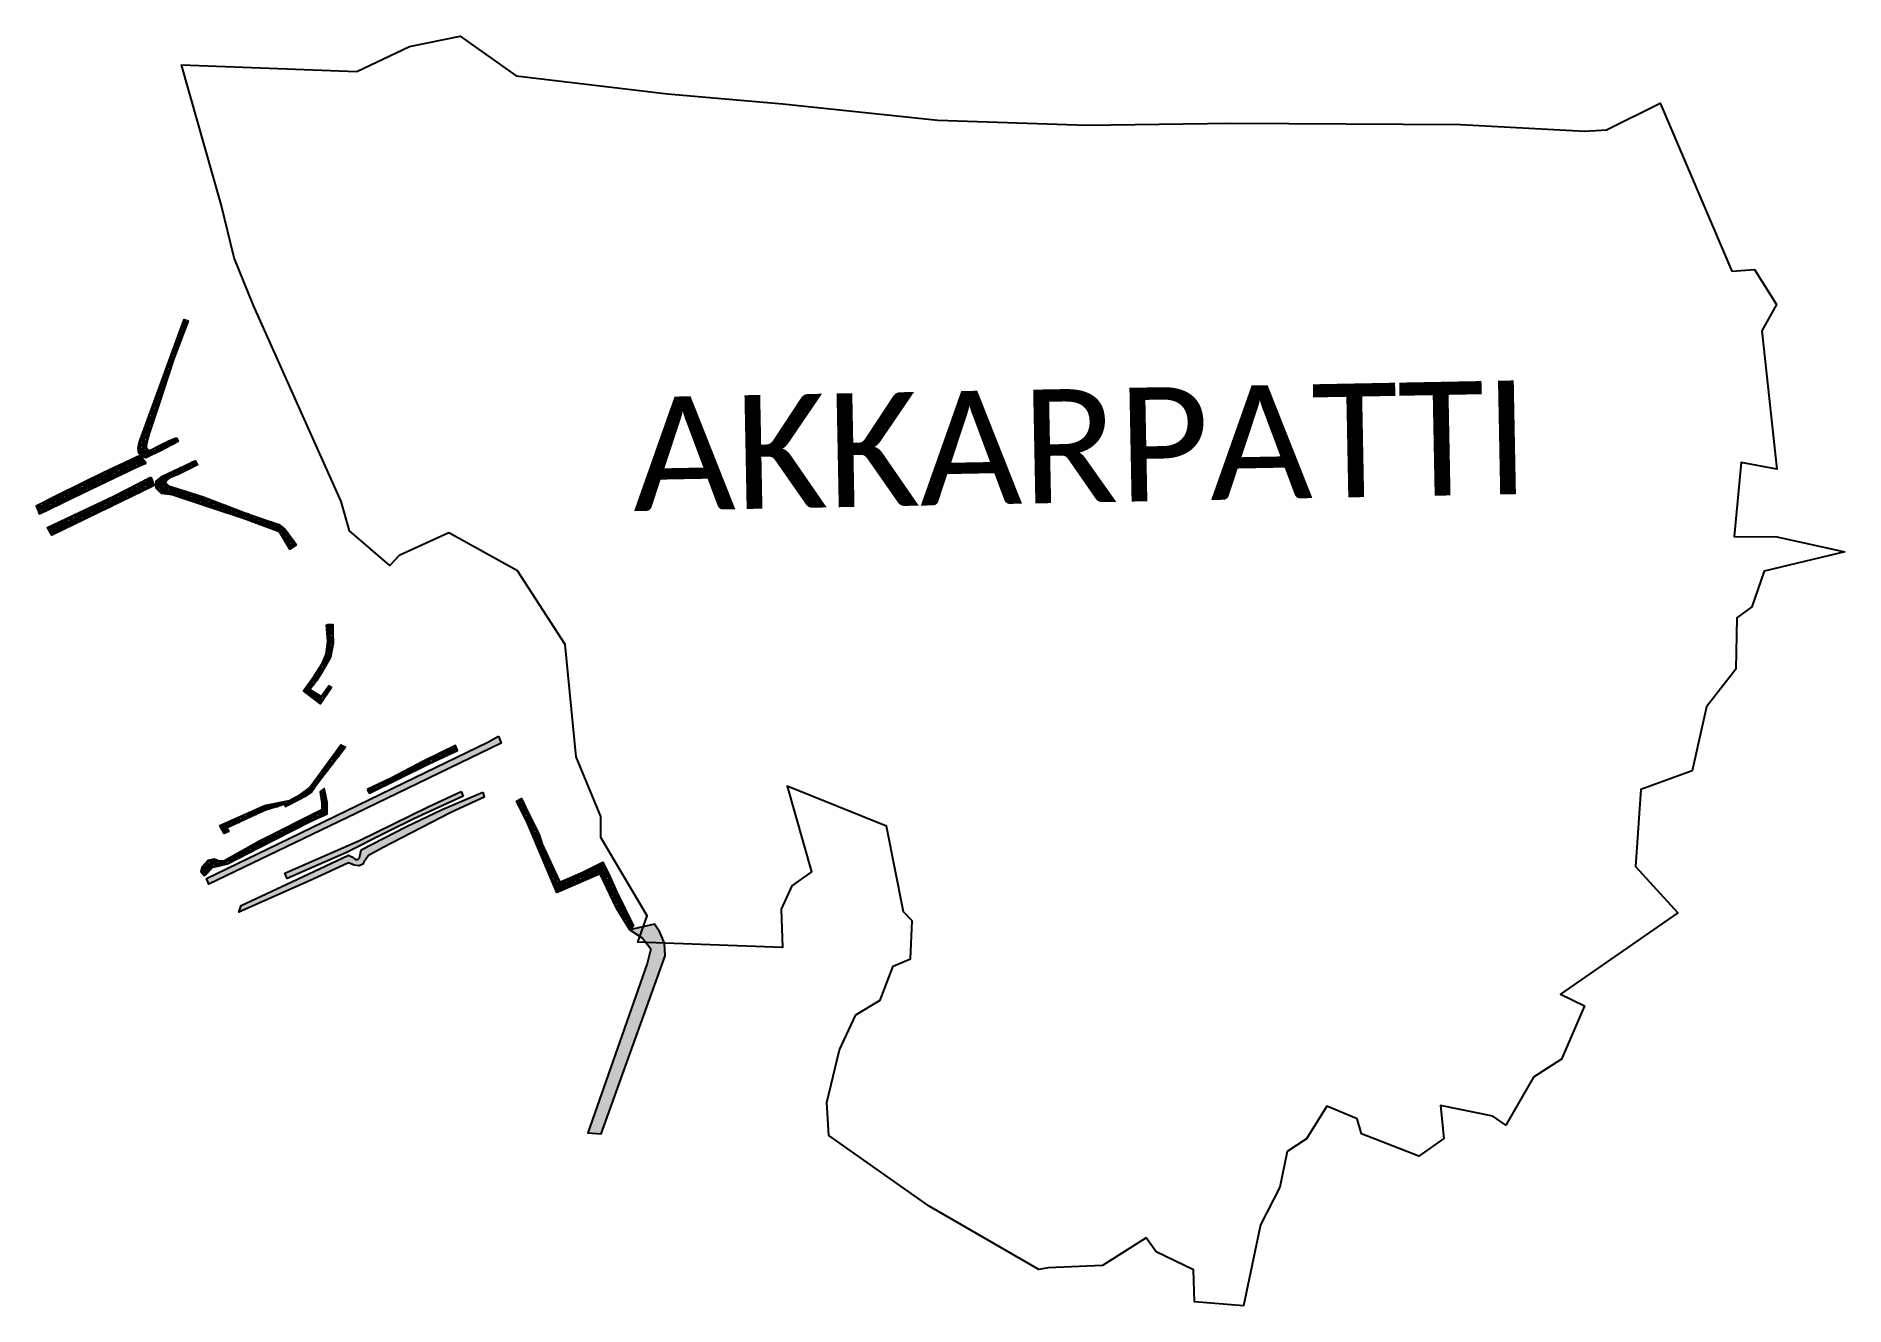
# Model space of a CAD drawing. Header units: metres. Extents: x 253958 to 257002, y 2193204 to 2195341.
import ezdxf

# ---------------------------------------------------------------- set-up
doc = ezdxf.new("R2010")
doc.units = ezdxf.units.M
doc.header["$MEASUREMENT"] = 0
for name, color, linetype in [('BREAKWATER', 6, 'Continuous'), ('village', 3, 'Continuous'), ('VILLAGE NAME', 250, 'Continuous')]:
    doc.layers.add(name, color=color, linetype=linetype)
doc.styles.get("Standard").update_dxf_attribs({"font": 'arial.ttf'})
pattern_1 = [(60, (0, 0), (-3.0479999988, -7e-10), [2.794, -0.254]), (180, (0, 0), (1.524, -2.6396454294), [2.794, -0.254]), (300, (0, 0), (3.0479999988, -7e-10), [2.794, -0.254]), (60, (0.254, 0), (-3.0479999988, -7e-10), [0.508, -2.54]), (300, (0.254, 0), (3.0479999988, -7e-10), [0.508, -2.54]), (60, (-0.127, 0.22), (-3.0479999988, -7e-10), [0.508, -2.54]), (180, (-0.127, 0.22), (1.524, -2.6396454294), [0.508, -2.54]), (300, (-0.127, -0.22), (3.0479999988, -7e-10), [0.508, -2.54]), (180, (-0.127, -0.22), (1.524, -2.6396454294), [0.508, -2.54]), (60, (-1.016, 0), (-3.0479999988, -7e-10), [0.508, -2.54]), (300, (-1.016, 0), (3.0479999988, -7e-10), [0.508, -2.54]), (60, (0.508, -0.88), (-3.0479999988, -7e-10), [0.508, -2.54]), (180, (0.508, -0.88), (1.524, -2.6396454294), [0.508, -2.54]), (300, (0.508, 0.88), (3.0479999988, -7e-10), [0.508, -2.54]), (180, (0.508, 0.88), (1.524, -2.6396454294), [0.508, -2.54]), (0, (0.508, 0.44), (-1.524, 2.6396454294), [1.778, -1.27]), (0, (0.508, -0.44), (-1.524, 2.6396454294), [1.778, -1.27]), (120, (0.127, 0.66), (-3.0479999988, 7e-10), [1.778, -1.27]), (120, (-0.635, 0.22), (-3.0479999988, 7e-10), [1.778, -1.27]), (240, (-0.635, -0.22), (1.5239999988, -2.63964543), [1.778, -1.27]), (240, (0.127, -0.66), (1.5239999988, -2.63964543), [1.778, -1.27])]
pattern_2 = [(60, (0, 0), (-15.239999994, -3e-09), [13.97, -1.27]), (180, (0, 0), (7.62, -13.19822715), [13.97, -1.27]), (300, (0, 0), (15.239999994, -3e-09), [13.97, -1.27]), (60, (1.27, 0), (-15.239999994, -3e-09), [2.54, -12.7]), (300, (1.27, 0), (15.239999994, -3e-09), [2.54, -12.7]), (60, (-0.635, 1.1), (-15.239999994, -3e-09), [2.54, -12.7]), (180, (-0.635, 1.1), (7.62, -13.19822715), [2.54, -12.7]), (300, (-0.635, -1.1), (15.239999994, -3e-09), [2.54, -12.7]), (180, (-0.635, -1.1), (7.62, -13.19822715), [2.54, -12.7]), (60, (-5.08, 0), (-15.239999994, -3e-09), [2.54, -12.7]), (300, (-5.08, 0), (15.239999994, -3e-09), [2.54, -12.7]), (60, (2.54, -4.4), (-15.239999994, -3e-09), [2.54, -12.7]), (180, (2.54, -4.4), (7.62, -13.19822715), [2.54, -12.7]), (300, (2.54, 4.4), (15.239999994, -3e-09), [2.54, -12.7]), (180, (2.54, 4.4), (7.62, -13.19822715), [2.54, -12.7]), (0, (2.54, 2.2), (-7.62, 13.19822715), [8.89, -6.35]), (0, (2.54, -2.2), (-7.62, 13.19822715), [8.89, -6.35]), (120, (0.635, 3.3), (-15.239999994, 3e-09), [8.89, -6.35]), (120, (-3.175, 1.1), (-15.239999994, 3e-09), [8.89, -6.35]), (240, (-3.175, -1.1), (7.619999994, -13.19822715), [8.89, -6.35]), (240, (0.635, -3.3), (7.619999994, -13.19822715), [8.89, -6.35])]

msp = doc.modelspace()

# ---------------------------------------------------------------- hatches: boundary and pattern name
at = {"layer": 'BREAKWATER'}
h = msp.add_hatch(dxfattribs=at)
h.set_pattern_fill('ESCHER', color=256, scale=0.1)
h.set_pattern_definition(pattern_1)
h.paths.add_polyline_path([(254194, 2194665), (254196.4, 2194658.9), (254165.6, 2194642.7), (254151.2, 2194635.7), (254142.1, 2194631.2), (254135.9, 2194633.4), (254130.4, 2194639), (254129.4, 2194647.6), (254131.2, 2194656.3), (254154.2, 2194719.4), (254183, 2194799.7), (254206.6, 2194864.4), (254213.4, 2194861.9), (254188.6, 2194796.9), (254163.5, 2194719.5), (254147.9, 2194672.4), (254143.8, 2194658.4), (254142.8, 2194650.4), (254143.3, 2194647.3), (254145.2, 2194645.1), (254149, 2194643.6), (254167.7, 2194653.1), (254181, 2194659.8)])
h = msp.add_hatch(dxfattribs=at)
h.set_pattern_fill('ESCHER', color=256, scale=0.5)
h.set_pattern_definition(pattern_2)
h.paths.add_polyline_path([(254143.8, 2194658.4), (254147.9, 2194672.4), (254163.5, 2194719.5), (254188.6, 2194796.9), (254213.4, 2194861.9), (254206.6, 2194864.4), (254183, 2194799.7), (254154.2, 2194719.4), (254131.2, 2194656.3), (254129.4, 2194647.6), (254130.4, 2194639), (254135.9, 2194633.4), (254142.1, 2194631.2), (254151.2, 2194635.7), (254165.6, 2194642.7), (254196.4, 2194658.9), (254194, 2194665), (254181, 2194659.8), (254167.7, 2194653.1), (254149, 2194643.6), (254145.2, 2194645.1), (254143.3, 2194647.3), (254142.8, 2194650.4)])
h = msp.add_hatch(dxfattribs=at)
h.set_pattern_fill('ESCHER', color=256, scale=0.1)
h.set_pattern_definition(pattern_1)
h.paths.add_polyline_path([(253963.1, 2194536.8), (254035.1, 2194571.8), (254128.7, 2194617), (254142, 2194622.6), (254132.5, 2194635.1), (254070.1, 2194606.3), (253994.3, 2194568.4), (253957.6, 2194550)])
h = msp.add_hatch(dxfattribs=at)
h.set_pattern_fill('ESCHER', color=256, scale=0.5)
h.set_pattern_definition(pattern_2)
h.paths.add_polyline_path([(254128.7, 2194617), (254142, 2194622.6), (254132.5, 2194635.1), (254070.1, 2194606.3), (253994.3, 2194568.4), (253957.6, 2194550), (253963.1, 2194536.8), (254035.1, 2194571.8)])
h = msp.add_hatch(dxfattribs=at)
h.set_pattern_fill('ESCHER', color=256, scale=0.1)
h.set_pattern_definition(pattern_1)
h.paths.add_polyline_path([(254395.8, 2194484.9), (254384.5, 2194477.6), (254367.3, 2194506.7), (254309.8, 2194528), (254247.3, 2194549.1), (254186.3, 2194569.2), (254168.7, 2194571.3), (254159.6, 2194580.2), (254159.6, 2194591.9), (254170.5, 2194600.6), (254225.1, 2194626.5), (254229, 2194619.6), (254197.7, 2194603.9), (254181.8, 2194597.6), (254177.1, 2194593.8), (254174.8, 2194588.7), (254181, 2194583.6), (254185.4, 2194582.4), (254197.6, 2194578.7), (254238.9, 2194565.6), (254316.3, 2194536.2), (254366.2, 2194519.1), (254376, 2194511.3), (254383.6, 2194501.8)])
h = msp.add_hatch(dxfattribs=at)
h.set_pattern_fill('ESCHER', color=256, scale=0.5)
h.set_pattern_definition(pattern_2)
h.paths.add_polyline_path([(254197.7, 2194603.9), (254229, 2194619.6), (254225.1, 2194626.5), (254170.5, 2194600.6), (254159.6, 2194591.9), (254159.6, 2194580.2), (254168.7, 2194571.3), (254186.3, 2194569.2), (254247.3, 2194549.1), (254309.8, 2194528), (254367.3, 2194506.7), (254384.5, 2194477.6), (254395.8, 2194484.9), (254383.6, 2194501.8), (254376, 2194511.3), (254366.2, 2194519.1), (254316.3, 2194536.2), (254238.9, 2194565.6), (254197.6, 2194578.7), (254185.4, 2194582.4), (254181, 2194583.6), (254174.8, 2194588.7), (254177.1, 2194593.8), (254181.8, 2194597.6)])
h = msp.add_hatch(dxfattribs=at)
h.set_pattern_fill('ESCHER', color=256, scale=0.1)
h.set_pattern_definition(pattern_1)
h.paths.add_polyline_path([(254150.7, 2194598.8), (254156.3, 2194584.7), (253983.9, 2194501), (253976.6, 2194514), (254088.5, 2194566.8)])
h = msp.add_hatch(dxfattribs=at)
h.set_pattern_fill('ESCHER', color=256, scale=0.5)
h.set_pattern_definition(pattern_2)
h.paths.add_polyline_path([(254156.3, 2194584.7), (254150.7, 2194598.8), (254088.5, 2194566.8), (253976.6, 2194514), (253983.9, 2194501)])
h = msp.add_hatch(dxfattribs=at)
h.set_pattern_fill('ESCHER', color=256, scale=0.1)
h.set_pattern_definition(pattern_1)
h.paths.add_polyline_path([(254446.3, 2194350.4), (254457.2, 2194350.7), (254457.2, 2194336.3), (254457.5, 2194319.1), (254453.1, 2194296), (254439.4, 2194272.5), (254429.6, 2194255.8), (254418.4, 2194241.2), (254437.5, 2194229.5), (254450, 2194247.8), (254454.7, 2194244.9), (254436.2, 2194217.3), (254407.6, 2194238.9), (254426, 2194265.1), (254439.1, 2194284.6), (254445.8, 2194301), (254448.8, 2194322.3)])
h = msp.add_hatch(dxfattribs=at)
h.set_pattern_fill('ESCHER', color=256, scale=0.5)
h.set_pattern_definition(pattern_2)
h.paths.add_polyline_path([(254418.4, 2194241.2), (254429.6, 2194255.8), (254439.4, 2194272.5), (254453.1, 2194296), (254457.5, 2194319.1), (254457.2, 2194336.3), (254457.2, 2194350.7), (254446.3, 2194350.4), (254448.8, 2194322.3), (254445.8, 2194301), (254439.1, 2194284.6), (254426, 2194265.1), (254407.6, 2194238.9), (254436.2, 2194217.3), (254454.7, 2194244.9), (254450, 2194247.8), (254437.5, 2194229.5)])
h = msp.add_hatch(dxfattribs=at)
h.set_pattern_fill('ESCHER', color=256, scale=0.1)
h.set_pattern_definition(pattern_1)
h.paths.add_polyline_path([(254736, 2194162.7), (254740.3, 2194150.9), (254495.6, 2194032.9), (254248.5, 2193913.8), (254244.5, 2193923.1), (254365, 2193981.6), (254595.2, 2194093.4), (254717.8, 2194152.5)])
h = msp.add_hatch(dxfattribs=at)
h.set_pattern_fill('ESCHER', color=256, scale=0.5)
h.set_pattern_definition(pattern_2)
h.paths.add_polyline_path([(254740.3, 2194150.9), (254736, 2194162.7), (254717.8, 2194152.5), (254595.2, 2194093.4), (254365, 2193981.6), (254244.5, 2193923.1), (254248.5, 2193913.8), (254495.6, 2194032.9)])
h = msp.add_hatch(dxfattribs=at)
h.set_pattern_fill('ESCHER', color=256, scale=0.1)
h.set_pattern_definition(pattern_1)
h.paths.add_polyline_path([(254282, 2194002.1), (254274.1, 2193999.1), (254266.7, 2194012.4), (254342.7, 2194046), (254384.3, 2194054.6), (254402.6, 2194064.6), (254417.8, 2194075.9), (254426.9, 2194088.1), (254462.3, 2194136.2), (254470.5, 2194148.2), (254478.3, 2194144.1), (254431.4, 2194083), (254420.8, 2194068.5), (254410.1, 2194061.1), (254397.5, 2194054.5), (254377.6, 2194044.6), (254375.9, 2194048.1), (254341.9, 2194037.5), (254281.5, 2194009.6), (254279.1, 2194014.8), (254275.8, 2194013.2)], flags=17)
h = msp.add_hatch(dxfattribs=at)
h.set_pattern_fill('ESCHER', color=256, scale=0.5)
h.set_pattern_definition(pattern_2)
h.paths.add_polyline_path([(254375.9, 2194048.1), (254377.6, 2194044.6), (254397.5, 2194054.5), (254410.1, 2194061.1), (254420.8, 2194068.5), (254431.4, 2194083), (254478.3, 2194144.1), (254470.5, 2194148.2), (254462.3, 2194136.2), (254426.9, 2194088.1), (254417.8, 2194075.9), (254402.6, 2194064.6), (254384.3, 2194054.6), (254342.7, 2194046), (254266.7, 2194012.4), (254274.1, 2193999.1), (254282, 2194002.1), (254275.8, 2194013.2), (254279.1, 2194014.8), (254281.5, 2194009.6), (254341.9, 2194037.5)])
h = msp.add_hatch(dxfattribs=at)
h.set_pattern_fill('ESCHER', color=256, scale=0.1)
h.set_pattern_definition(pattern_1)
h.paths.add_polyline_path([(254514.8, 2194072.8), (254518.6, 2194066.9), (254618.8, 2194116.3), (254666.8, 2194138.6), (254663.2, 2194147.2), (254609.6, 2194120.9), (254554.9, 2194092.4)], flags=17)
h = msp.add_hatch(dxfattribs=at)
h.set_pattern_fill('ESCHER', color=256, scale=0.5)
h.set_pattern_definition(pattern_2)
h.paths.add_polyline_path([(254666.8, 2194138.6), (254663.2, 2194147.2), (254609.6, 2194120.9), (254554.9, 2194092.4), (254514.8, 2194072.8), (254518.6, 2194066.9), (254618.8, 2194116.3)])
h = msp.add_hatch(dxfattribs=at)
h.set_pattern_fill('ESCHER', color=256, scale=0.1)
h.set_pattern_definition(pattern_1)
h.paths.add_polyline_path([(254240.9, 2193927.6), (254255.1, 2193942.2), (254265.7, 2193944.7), (254279.6, 2193947.9), (254333.2, 2193975.6), (254418.9, 2194019.1), (254447.7, 2194032.3), (254447.7, 2194051.4), (254442.6, 2194074.9), (254435.4, 2194069), (254438.3, 2194049.8), (254438.3, 2194039), (254333.7, 2193986.3), (254273.5, 2193952.6), (254265.9, 2193952.6), (254257.4, 2193955.7), (254246.8, 2193953.3), (254236.8, 2193942.7), (254234.7, 2193935.3)])
h = msp.add_hatch(dxfattribs=at)
h.set_pattern_fill('ESCHER', color=256, scale=0.5)
h.set_pattern_definition(pattern_2)
h.paths.add_polyline_path([(254333.2, 2193975.6), (254418.9, 2194019.1), (254447.7, 2194032.3), (254447.7, 2194051.4), (254442.6, 2194074.9), (254435.4, 2194069), (254438.3, 2194049.8), (254438.3, 2194039), (254333.7, 2193986.3), (254273.5, 2193952.6), (254265.9, 2193952.6), (254257.4, 2193955.7), (254246.8, 2193953.3), (254236.8, 2193942.7), (254234.7, 2193935.3), (254240.9, 2193927.6), (254255.1, 2193942.2), (254265.7, 2193944.7), (254279.6, 2193947.9)])
h = msp.add_hatch(dxfattribs=at)
h.set_pattern_fill('ESCHER', color=256, scale=0.1)
h.set_pattern_definition(pattern_1)
h.paths.add_polyline_path([(254709.2, 2194068.8), (254712, 2194059.9), (254655.5, 2194034.3), (254540.8, 2193975.1), (254516.8, 2193961.7), (254509, 2193950.8), (254507.7, 2193947.4), (254501.5, 2193944.4), (254493, 2193945.8), (254483.4, 2193949.7), (254422.8, 2193921.8), (254298.6, 2193866.6), (254302.5, 2193878), (254396.5, 2193921.6), (254483.4, 2193962.6), (254489.1, 2193959.7), (254495.4, 2193955), (254499.2, 2193955.3), (254502.1, 2193957.9), (254503.6, 2193965.7), (254504.6, 2193971.3), (254579.7, 2194010.3), (254640.8, 2194039.2)])
h = msp.add_hatch(dxfattribs=at)
h.set_pattern_fill('ESCHER', color=256, scale=0.5)
h.set_pattern_definition(pattern_2)
h.paths.add_polyline_path([(254540.8, 2193975.1), (254655.5, 2194034.3), (254712, 2194059.9), (254709.2, 2194068.8), (254640.8, 2194039.2), (254579.7, 2194010.3), (254504.6, 2193971.3), (254503.6, 2193965.7), (254502.1, 2193957.9), (254499.2, 2193955.3), (254495.4, 2193955), (254489.1, 2193959.7), (254483.4, 2193962.6), (254396.5, 2193921.6), (254302.5, 2193878), (254298.6, 2193866.6), (254422.8, 2193921.8), (254483.4, 2193949.7), (254493, 2193945.8), (254501.5, 2193944.4), (254507.7, 2193947.4), (254509, 2193950.8), (254516.8, 2193961.7)])
h = msp.add_hatch(dxfattribs=at)
h.set_pattern_fill('ESCHER', color=256, scale=0.1)
h.set_pattern_definition(pattern_1)
h.paths.add_polyline_path([(254673.1, 2194069.7), (254676.1, 2194061.7), (254593.1, 2194023.4), (254547.7, 2194001.4), (254478.8, 2193966.3), (254379.9, 2193923.1), (254376.2, 2193932.4), (254502.1, 2193987.4), (254617.4, 2194044.1)], flags=17)
h = msp.add_hatch(dxfattribs=at)
h.set_pattern_fill('ESCHER', color=256, scale=0.5)
h.set_pattern_definition(pattern_2)
h.paths.add_polyline_path([(254676.1, 2194061.7), (254673.1, 2194069.7), (254617.4, 2194044.1), (254502.1, 2193987.4), (254376.2, 2193932.4), (254379.9, 2193923.1), (254478.8, 2193966.3), (254547.7, 2194001.4), (254593.1, 2194023.4)])
h = msp.add_hatch(dxfattribs=at)
h.set_pattern_fill('ESCHER', color=256, scale=0.1)
h.set_pattern_definition(pattern_1)
h.paths.add_polyline_path([(254963, 2193843.1), (254957, 2193836.8), (254934.6, 2193873.3), (254907, 2193931.2), (254840.7, 2193902.3), (254834, 2193899.4), (254785.4, 2194015.5), (254766.4, 2194053.6), (254774.7, 2194057.9), (254785.8, 2194033.6), (254803.9, 2193998.5), (254809.6, 2193981.2), (254820.1, 2193958.1), (254830.2, 2193936.3), (254839.2, 2193916.8), (254877.8, 2193933.7), (254911.6, 2193950.9), (254923.2, 2193926.8), (254934.9, 2193900.2)])
h = msp.add_hatch(dxfattribs=at)
h.set_pattern_fill('ESCHER', color=256, scale=0.5)
h.set_pattern_definition(pattern_2)
h.paths.add_polyline_path([(254934.9, 2193900.2), (254923.2, 2193926.8), (254911.6, 2193950.9), (254877.8, 2193933.7), (254839.2, 2193916.8), (254830.2, 2193936.3), (254820.1, 2193958.1), (254809.6, 2193981.2), (254803.9, 2193998.5), (254785.8, 2194033.6), (254774.7, 2194057.9), (254766.4, 2194053.6), (254785.4, 2194015.5), (254834, 2193899.4), (254840.7, 2193902.3), (254907, 2193931.2), (254934.6, 2193873.3), (254957, 2193836.8), (254963, 2193843.1)])
h = msp.add_hatch(dxfattribs=at)
h.set_pattern_fill('ESCHER', color=256, scale=0.1)
h.set_pattern_definition(pattern_1)
h.paths.add_polyline_path([(254957, 2193836.8), (254978.1, 2193822.6), (254992.1, 2193805), (254986.2, 2193780.1), (254886.3, 2193495.4), (254908.4, 2193493.2), (255016.3, 2193793.3), (255015.5, 2193814.5), (255007.5, 2193832.9), (254998.7, 2193846.1)])

# ---------------------------------------------------------------- linework, layer by layer
at = {"layer": 'BREAKWATER', "flags": 128}
for points in [[(254194, 2194665), (254196.4, 2194658.9), (254165.6, 2194642.7), (254151.2, 2194635.7), (254142.1, 2194631.2), (254135.9, 2194633.4), (254130.4, 2194639), (254129.4, 2194647.6), (254131.2, 2194656.3), (254154.2, 2194719.4), (254183, 2194799.7), (254206.6, 2194864.4), (254213.4, 2194861.9), (254188.6, 2194796.9), (254163.5, 2194719.5), (254147.9, 2194672.4), (254143.8, 2194658.4), (254142.8, 2194650.4), (254143.3, 2194647.3), (254145.2, 2194645.1), (254149, 2194643.6), (254167.7, 2194653.1), (254181, 2194659.8)], [(253963.1, 2194536.8), (254035.1, 2194571.8), (254128.7, 2194617), (254142, 2194622.6), (254132.5, 2194635.1), (254070.1, 2194606.3), (253994.3, 2194568.4), (253957.6, 2194550)], [(254395.8, 2194484.9), (254384.5, 2194477.6), (254367.3, 2194506.7), (254309.8, 2194528), (254247.3, 2194549.1), (254186.3, 2194569.2), (254168.7, 2194571.3), (254159.6, 2194580.2), (254159.6, 2194591.9), (254170.5, 2194600.6), (254225.1, 2194626.5), (254229, 2194619.6), (254197.7, 2194603.9), (254181.8, 2194597.6), (254177.1, 2194593.8), (254174.8, 2194588.7), (254181, 2194583.6), (254185.4, 2194582.4), (254197.6, 2194578.7), (254238.9, 2194565.6), (254316.3, 2194536.2), (254366.2, 2194519.1), (254376, 2194511.3), (254383.6, 2194501.8)], [(254150.7, 2194598.8), (254156.3, 2194584.7), (253983.9, 2194501), (253976.6, 2194514), (254088.5, 2194566.8)], [(254446.3, 2194350.4), (254457.2, 2194350.7), (254457.2, 2194336.3), (254457.5, 2194319.1), (254453.1, 2194296), (254439.4, 2194272.5), (254429.6, 2194255.8), (254418.4, 2194241.2), (254437.5, 2194229.5), (254450, 2194247.8), (254454.7, 2194244.9), (254436.2, 2194217.3), (254407.6, 2194238.9), (254426, 2194265.1), (254439.1, 2194284.6), (254445.8, 2194301), (254448.8, 2194322.3)], [(254736, 2194162.7), (254740.3, 2194150.9), (254495.6, 2194032.9), (254248.5, 2193913.8), (254244.5, 2193923.1), (254365, 2193981.6), (254595.2, 2194093.4), (254717.8, 2194152.5)], [(254514.8, 2194072.8), (254518.6, 2194066.9), (254618.8, 2194116.3), (254666.8, 2194138.6), (254663.2, 2194147.2), (254609.6, 2194120.9), (254554.9, 2194092.4)], [(254240.9, 2193927.6), (254255.1, 2193942.2), (254265.7, 2193944.7), (254279.6, 2193947.9), (254333.2, 2193975.6), (254418.9, 2194019.1), (254447.7, 2194032.3), (254447.7, 2194051.4), (254442.6, 2194074.9), (254435.4, 2194069), (254438.3, 2194049.8), (254438.3, 2194039), (254333.7, 2193986.3), (254273.5, 2193952.6), (254265.9, 2193952.6), (254257.4, 2193955.7), (254246.8, 2193953.3), (254236.8, 2193942.7), (254234.7, 2193935.3)], [(254709.2, 2194068.8), (254712, 2194059.9), (254655.5, 2194034.3), (254540.8, 2193975.1), (254516.8, 2193961.7), (254509, 2193950.8), (254507.7, 2193947.4), (254501.5, 2193944.4), (254493, 2193945.8), (254483.4, 2193949.7), (254422.8, 2193921.8), (254298.6, 2193866.6), (254302.5, 2193878), (254396.5, 2193921.6), (254483.4, 2193962.6), (254489.1, 2193959.7), (254495.4, 2193955), (254499.2, 2193955.3), (254502.1, 2193957.9), (254503.6, 2193965.7), (254504.6, 2193971.3), (254579.7, 2194010.3), (254640.8, 2194039.2)], [(254673.1, 2194069.7), (254676.1, 2194061.7), (254593.1, 2194023.4), (254547.7, 2194001.4), (254478.8, 2193966.3), (254379.9, 2193923.1), (254376.2, 2193932.4), (254502.1, 2193987.4), (254617.4, 2194044.1)], [(254963, 2193843.1), (254957, 2193836.8), (254934.6, 2193873.3), (254907, 2193931.2), (254840.7, 2193902.3), (254834, 2193899.4), (254785.4, 2194015.5), (254766.4, 2194053.6), (254774.7, 2194057.9), (254785.8, 2194033.6), (254803.9, 2193998.5), (254809.6, 2193981.2), (254820.1, 2193958.1), (254830.2, 2193936.3), (254839.2, 2193916.8), (254877.8, 2193933.7), (254911.6, 2193950.9), (254923.2, 2193926.8), (254934.9, 2193900.2)], [(254957, 2193836.8), (254978.1, 2193822.6), (254992.1, 2193805), (254986.2, 2193780.1), (254886.3, 2193495.4), (254908.4, 2193493.2), (255016.3, 2193793.3), (255015.5, 2193814.5), (255007.5, 2193832.9), (254998.7, 2193846.1)]]:
    msp.add_lwpolyline(points, close=True, dxfattribs=at)
msp.add_lwpolyline([(254282, 2194002.1), (254274.1, 2193999.1), (254266.7, 2194012.4), (254342.7, 2194046), (254384.3, 2194054.6), (254402.6, 2194064.6), (254417.8, 2194075.9), (254426.9, 2194088.1), (254462.3, 2194136.2), (254470.5, 2194148.2), (254478.3, 2194144.1), (254431.4, 2194083), (254420.8, 2194068.5), (254410.1, 2194061.1), (254397.5, 2194054.5), (254377.6, 2194044.6), (254375.9, 2194048.1), (254341.9, 2194037.5), (254281.5, 2194009.6), (254279.1, 2194014.8), (254275.8, 2194013.2), (254282, 2194002.1)], dxfattribs=at)
at = {"layer": 'village', "color": 3, "true_color": 0x00ff00}
msp.add_polyline3d([(257002.1, 2194473.1, 0), (256866.2, 2194440.3, 0), (256845.5, 2194380.3, 0), (256820.6, 2194361.8, 0), (256818.7, 2194275.4, 0), (256769.2, 2194212, 0), (256745.3, 2194104.2, 0), (256658.6, 2194073.3, 0), (256649.8, 2193943.5, 0), (256721, 2193865.3, 0), (256523.8, 2193728.4, 0), (256564.1, 2193708.9, 0), (256525.3, 2193619.1, 0), (256477.8, 2193588.7, 0), (256431.6, 2193508, 0), (256409.5, 2193523.2, 0), (256321.4, 2193541.2, 0), (256327.1, 2193485.5, 0), (256285.1, 2193455.9, 0), (256188.7, 2193493.5, 0), (256181.1, 2193518.8, 0), (256130.2, 2193540.2, 0), (256096, 2193485, 0), (256063.5, 2193463.8, 0), (256050.9, 2193403.6, 0), (256018.3, 2193340.3, 0), (255989.7, 2193204, 0), (255907.7, 2193210.6, 0), (255905.8, 2193264.5, 0), (255842.9, 2193294.8, 0), (255826, 2193318.6, 0), (255752.4, 2193271.8, 0), (255661.2, 2193268.1, 0), (255645.5, 2193265.1, 0), (255460.8, 2193371.7, 0), (255291.9, 2193490.9, 0), (255288.7, 2193546.3, 0), (255310, 2193634.6, 0), (255337.1, 2193693.8, 0), (255378.3, 2193718.7, 0), (255400.2, 2193775.5, 0), (255429.3, 2193787.8, 0), (255432.2, 2193851.9, 0), (255417.8, 2193867.1, 0), (255389.2, 2194011.6, 0), (255221.7, 2194078.8, 0), (255263, 2193934.6, 0), (255229.8, 2193911, 0), (255211.6, 2193871.7, 0), (255214.1, 2193807.3, 0), (254970.6, 2193816.3, 0), (254985.9, 2193860.6, 0), (254908.3, 2193992.1, 0), (254908, 2194027.5, 0), (254866.7, 2194127.9, 0), (254847.8, 2194317.3, 0), (254768.1, 2194440.9, 0), (254652.3, 2194505.3, 0), (254568.5, 2194467.2, 0), (254553.2, 2194450.2, 0), (254485.3, 2194508.4, 0), (254471, 2194557.7, 0), (254323.7, 2194887.5, 0), (254291, 2194967.9, 0), (254269.2, 2195057.8, 0), (254202.4, 2195292.9, 0), (254497.3, 2195281.5, 0), (254586.2, 2195323.6, 0), (254671.2, 2195341.1, 0), (254765.6, 2195274.3, 0), (255020.3, 2195243.9, 0), (255214.3, 2195227, 0), (255475.3, 2195199.7, 0), (255726.1, 2195191.4, 0), (255969.6, 2195194.6, 0), (256355.3, 2195192.2, 0), (256564.6, 2195180.9, 0), (256601, 2195183.5, 0), (256691.2, 2195228.2, 0), (256812, 2194945.3, 0), (256850.1, 2194948.2, 0), (256887.2, 2194889.3, 0), (256862.3, 2194845.2, 0), (256887.7, 2194612, 0), (256827.7, 2194623.3, 0), (256816, 2194499.1, 0), (256887.5, 2194498.1, 0)], close=True, dxfattribs=at)

# ---------------------------------------------------------------- texts
at = {"layer": 'VILLAGE NAME', "insert": (254959.2, 2194733), "char_height": 191.456, "attachment_point": 1, "rotation": 1.1028}
msp.add_mtext_dynamic_manual_height_columns('{\\fCalibri|b0|i0|c0|p34;AKKARPATTI}', width=1279.793, gutter_width=957.3, heights=[0], dxfattribs=at)
msp.add_mtext_dynamic_manual_height_columns('{\\fCalibri|b0|i0|c0|p34;AKKARPATTI}', width=1279.793, gutter_width=957.3, heights=[0], dxfattribs=at)

doc.saveas('drawing.dxf')
